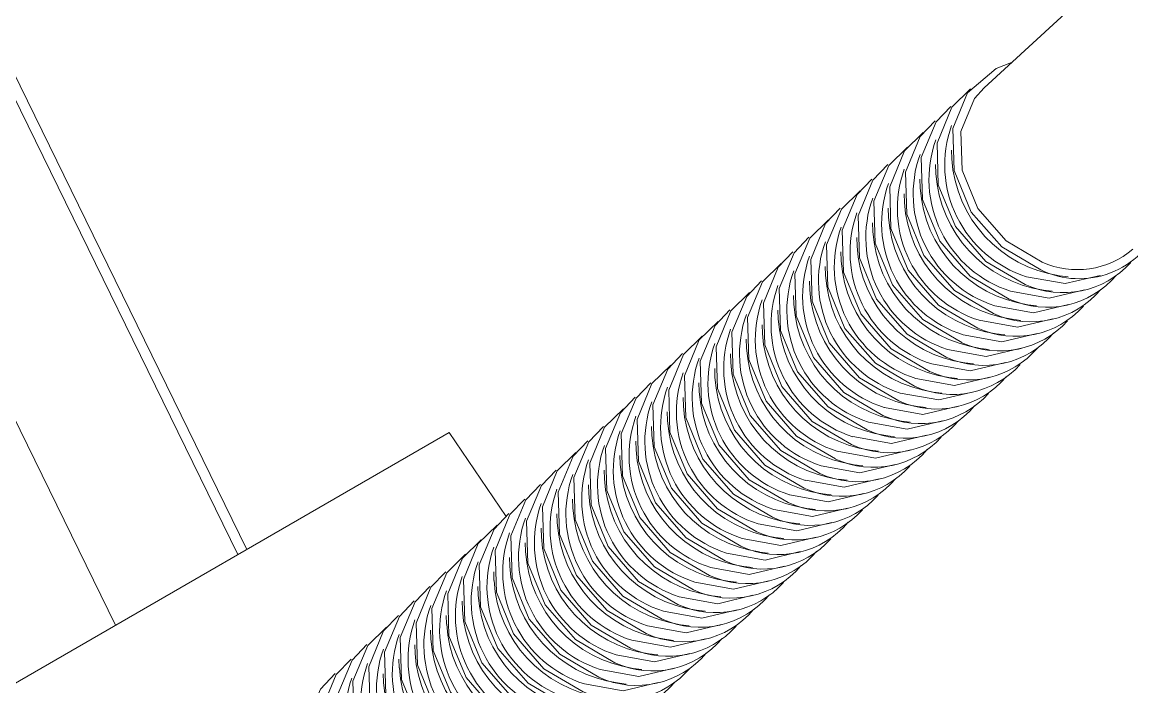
# Model space of a CAD drawing. Extents: x 0 to 216, y -5 to 280.
# Drawn here: x 41.179 to 42.719, y 186.206 to 187.128 of the extents above; entities that cross this region are included whole.
import ezdxf

# ---------------------------------------------------------------- set-up
doc = ezdxf.new("R2010")
doc.units = 0
doc.header["$LTSCALE"] = 10
doc.header["$MEASUREMENT"] = 0
doc.layers.add('CADdetails-3-FINE', color=11, linetype='CONTINUOUS', lineweight=5)
doc.layers.add('CADdetails-4-LIGHT', color=3, linetype='CONTINUOUS', lineweight=9)

msp = doc.modelspace()

# ---------------------------------------------------------------- linework, layer by layer
at = {"layer": 'CADdetails-3-FINE'}
for p, q in [((41.4781, 186.3895), (40.5782, 188.2284)), ((41.4905, 186.3966), (40.5892, 188.2385)), ((41.3083, 186.2914), (40.4003, 188.1471)), ((42.8313, 187.3299), (42.5139, 187.0374)), ((42.8313, 187.3299), (42.5139, 187.0374)), ((42.4684, 186.9508), (42.4689, 186.9388)), ((42.4684, 186.9508), (42.4689, 186.9388)), ((42.4465, 186.9307), (42.4469, 186.9186)), ((42.4465, 186.9307), (42.4469, 186.9186)), ((42.4246, 186.9105), (42.425, 186.8984)), ((42.4246, 186.9105), (42.425, 186.8984)), ((42.4026, 186.8903), (42.4031, 186.8782)), ((42.4026, 186.8903), (42.4031, 186.8782)), ((42.3807, 186.8701), (42.3812, 186.858)), ((42.3807, 186.8701), (42.3812, 186.858)), ((42.3588, 186.8499), (42.3593, 186.8379)), ((42.3588, 186.8499), (42.3593, 186.8379)), ((42.3369, 186.8297), (42.3374, 186.8177)), ((42.3369, 186.8297), (42.3374, 186.8177)), ((42.315, 186.8095), (42.3155, 186.7975)), ((42.315, 186.8095), (42.3155, 186.7975)), ((42.2931, 186.7893), (42.2936, 186.7773)), ((42.2931, 186.7893), (42.2936, 186.7773)), ((42.2712, 186.7692), (42.2717, 186.7571)), ((42.2712, 186.7692), (42.2717, 186.7571)), ((42.6183, 186.7766), (42.6302, 186.7752)), ((42.6183, 186.7766), (42.6302, 186.7752)), ((42.2493, 186.749), (42.2498, 186.7369)), ((42.2493, 186.749), (42.2498, 186.7369)), ((42.5964, 186.7565), (42.6083, 186.755)), ((42.5964, 186.7565), (42.6083, 186.755)), ((42.5745, 186.7363), (42.5864, 186.7348)), ((42.5745, 186.7363), (42.5864, 186.7348)), ((42.2274, 186.7288), (42.2279, 186.7167)), ((42.2274, 186.7288), (42.2279, 186.7167)), ((42.5526, 186.7161), (42.5645, 186.7146)), ((42.5526, 186.7161), (42.5645, 186.7146)), ((42.2055, 186.7086), (42.206, 186.6965)), ((42.2055, 186.7086), (42.206, 186.6965)), ((42.1836, 186.6884), (42.1841, 186.6764)), ((42.1836, 186.6884), (42.1841, 186.6764)), ((42.5306, 186.6959), (42.5426, 186.6944)), ((42.5306, 186.6959), (42.5426, 186.6944)), ((42.5087, 186.6757), (42.5207, 186.6742)), ((42.5087, 186.6757), (42.5207, 186.6742)), ((42.1617, 186.6682), (42.1622, 186.6562)), ((42.1617, 186.6682), (42.1622, 186.6562)), ((42.4868, 186.6555), (42.4988, 186.6541)), ((42.4868, 186.6555), (42.4988, 186.6541)), ((42.1398, 186.648), (42.1402, 186.636)), ((42.1398, 186.648), (42.1402, 186.636)), ((42.1179, 186.6278), (42.1183, 186.6158)), ((42.1179, 186.6278), (42.1183, 186.6158)), ((42.4649, 186.6353), (42.4769, 186.6339)), ((42.4649, 186.6353), (42.4769, 186.6339)), ((42.0959, 186.6077), (42.0964, 186.5956)), ((42.0959, 186.6077), (42.0964, 186.5956)), ((42.443, 186.6151), (42.455, 186.6137)), ((42.443, 186.6151), (42.455, 186.6137)), ((42.4211, 186.595), (42.4331, 186.5935)), ((42.4211, 186.595), (42.4331, 186.5935)), ((42.074, 186.5875), (42.0745, 186.5754)), ((42.074, 186.5875), (42.0745, 186.5754)), ((42.0521, 186.5673), (42.0526, 186.5552)), ((42.0521, 186.5673), (42.0526, 186.5552)), ((42.3992, 186.5748), (42.4112, 186.5733)), ((42.3992, 186.5748), (42.4112, 186.5733)), ((42.0302, 186.5471), (42.0307, 186.535)), ((42.0302, 186.5471), (42.0307, 186.535)), ((42.3773, 186.5546), (42.3893, 186.5531)), ((42.3773, 186.5546), (42.3893, 186.5531)), ((42.3554, 186.5344), (42.3674, 186.5329)), ((42.3554, 186.5344), (42.3674, 186.5329)), ((42.0083, 186.5269), (42.0088, 186.5149)), ((42.0083, 186.5269), (42.0088, 186.5149)), ((41.9864, 186.5067), (41.9869, 186.4947)), ((41.9864, 186.5067), (41.9869, 186.4947)), ((42.3335, 186.5142), (42.3455, 186.5127)), ((42.3335, 186.5142), (42.3455, 186.5127)), ((41.9645, 186.4865), (41.965, 186.4745)), ((41.9645, 186.4865), (41.965, 186.4745)), ((42.3116, 186.494), (42.3235, 186.4926)), ((42.3116, 186.494), (42.3235, 186.4926)), ((42.2897, 186.4738), (42.3016, 186.4724)), ((42.2897, 186.4738), (42.3016, 186.4724)), ((41.9426, 186.4663), (41.9431, 186.4543)), ((41.9426, 186.4663), (41.9431, 186.4543)), ((42.2678, 186.4536), (42.2797, 186.4522)), ((42.2678, 186.4536), (42.2797, 186.4522)), ((41.9207, 186.4462), (41.9212, 186.4341)), ((41.9207, 186.4462), (41.9212, 186.4341)), ((41.8988, 186.426), (41.8993, 186.4139)), ((41.8988, 186.426), (41.8993, 186.4139)), ((42.2459, 186.4335), (42.2578, 186.432)), ((42.2459, 186.4335), (42.2578, 186.432)), ((42.2239, 186.4133), (42.2359, 186.4118)), ((42.2239, 186.4133), (42.2359, 186.4118)), ((41.8769, 186.4058), (41.8774, 186.3937)), ((41.8769, 186.4058), (41.8774, 186.3937)), ((42.202, 186.3931), (42.214, 186.3916)), ((42.202, 186.3931), (42.214, 186.3916)), ((41.855, 186.3856), (41.8555, 186.3736)), ((41.855, 186.3856), (41.8555, 186.3736)), ((41.8331, 186.3654), (41.8335, 186.3534)), ((41.8331, 186.3654), (41.8335, 186.3534)), ((42.1801, 186.3729), (42.1921, 186.3714)), ((42.1801, 186.3729), (42.1921, 186.3714)), ((42.1582, 186.3527), (42.1702, 186.3512)), ((42.1582, 186.3527), (42.1702, 186.3512)), ((41.8112, 186.3452), (41.8116, 186.3332)), ((41.8112, 186.3452), (41.8116, 186.3332)), ((42.1363, 186.3325), (42.1483, 186.3311)), ((42.1363, 186.3325), (42.1483, 186.3311)), ((41.7893, 186.325), (41.7897, 186.313)), ((41.7893, 186.325), (41.7897, 186.313)), ((41.7673, 186.3048), (41.7678, 186.2928)), ((41.7673, 186.3048), (41.7678, 186.2928)), ((42.1144, 186.3123), (42.1264, 186.3109)), ((42.1144, 186.3123), (42.1264, 186.3109)), ((41.7454, 186.2847), (41.7459, 186.2726)), ((41.7454, 186.2847), (41.7459, 186.2726)), ((42.0925, 186.2922), (42.1045, 186.2907)), ((42.0925, 186.2922), (42.1045, 186.2907)), ((42.0706, 186.272), (42.0826, 186.2705)), ((42.0706, 186.272), (42.0826, 186.2705)), ((41.7235, 186.2645), (41.724, 186.2524)), ((41.7235, 186.2645), (41.724, 186.2524)), ((41.7016, 186.2443), (41.7021, 186.2322)), ((41.7016, 186.2443), (41.7021, 186.2322)), ((42.0487, 186.2518), (42.0607, 186.2503)), ((42.0487, 186.2518), (42.0607, 186.2503)), ((41.6797, 186.2241), (41.6802, 186.2121)), ((41.6797, 186.2241), (41.6802, 186.2121)), ((42.0268, 186.2316), (42.0388, 186.2301)), ((42.0268, 186.2316), (42.0388, 186.2301)), ((42.0049, 186.2114), (42.0168, 186.2099)), ((42.0049, 186.2114), (42.0168, 186.2099))]:
    msp.add_line(p, q, dxfattribs=at)
at = {"layer": 'CADdetails-3-FINE', "flags": 128}
for points in [[(42.5925, 186.7846), (42.5382, 186.8165), (42.4959, 186.865), (42.4721, 186.9227), (42.4703, 186.9809), (42.4909, 187.0305), (42.5307, 187.0642), (42.5517, 187.0723)], [(42.5925, 186.7846), (42.5382, 186.8165), (42.4959, 186.865), (42.4721, 186.9227), (42.4703, 186.9809), (42.4909, 187.0305), (42.5307, 187.0642), (42.5517, 187.0723)], [(42.5706, 186.7644), (42.5163, 186.7963), (42.474, 186.8448), (42.4502, 186.9025), (42.4484, 186.9607), (42.469, 187.0104), (42.495, 187.0359)], [(42.5706, 186.7644), (42.5163, 186.7963), (42.474, 186.8448), (42.4502, 186.9025), (42.4484, 186.9607), (42.469, 187.0104), (42.495, 187.0359)], [(42.5944, 186.7954), (42.5443, 186.8249), (42.5052, 186.8697), (42.4832, 186.9229), (42.4816, 186.9766), (42.5006, 187.0225), (42.5139, 187.0374)], [(42.5944, 186.7954), (42.5443, 186.8249), (42.5052, 186.8697), (42.4832, 186.9229), (42.4816, 186.9766), (42.5006, 187.0225), (42.5139, 187.0374)], [(42.5487, 186.7442), (42.4944, 186.7761), (42.4521, 186.8247), (42.4282, 186.8824), (42.4265, 186.9405), (42.447, 186.9902), (42.4676, 187.0116)], [(42.5487, 186.7442), (42.4944, 186.7761), (42.4521, 186.8247), (42.4282, 186.8824), (42.4265, 186.9405), (42.447, 186.9902), (42.4676, 187.0116)], [(42.5268, 186.724), (42.4725, 186.756), (42.4302, 186.8045), (42.4063, 186.8622), (42.4046, 186.9203), (42.4251, 186.97), (42.4457, 186.9914)], [(42.5268, 186.724), (42.4725, 186.756), (42.4302, 186.8045), (42.4063, 186.8622), (42.4046, 186.9203), (42.4251, 186.97), (42.4457, 186.9914)], [(42.5049, 186.7038), (42.4506, 186.7358), (42.4083, 186.7843), (42.3844, 186.842), (42.3827, 186.9001), (42.4032, 186.9498), (42.4293, 186.9754)], [(42.5049, 186.7038), (42.4506, 186.7358), (42.4083, 186.7843), (42.3844, 186.842), (42.3827, 186.9001), (42.4032, 186.9498), (42.4293, 186.9754)], [(42.483, 186.6837), (42.4287, 186.7156), (42.3864, 186.7641), (42.3625, 186.8218), (42.3608, 186.8799), (42.3813, 186.9296), (42.4074, 186.9552)], [(42.483, 186.6837), (42.4287, 186.7156), (42.3864, 186.7641), (42.3625, 186.8218), (42.3608, 186.8799), (42.3813, 186.9296), (42.4074, 186.9552)], [(42.4611, 186.6635), (42.4068, 186.6954), (42.3645, 186.7439), (42.3406, 186.8016), (42.3388, 186.8597), (42.3594, 186.9094), (42.3799, 186.9309)], [(42.4611, 186.6635), (42.4068, 186.6954), (42.3645, 186.7439), (42.3406, 186.8016), (42.3388, 186.8597), (42.3594, 186.9094), (42.3799, 186.9309)], [(42.4391, 186.6433), (42.3848, 186.6752), (42.3426, 186.7237), (42.3187, 186.7814), (42.3169, 186.8396), (42.3375, 186.8892), (42.358, 186.9107)], [(42.4391, 186.6433), (42.3848, 186.6752), (42.3426, 186.7237), (42.3187, 186.7814), (42.3169, 186.8396), (42.3375, 186.8892), (42.358, 186.9107)], [(42.4172, 186.6231), (42.3629, 186.655), (42.3206, 186.7035), (42.2968, 186.7612), (42.295, 186.8194), (42.3156, 186.8691), (42.3417, 186.8946)], [(42.4172, 186.6231), (42.3629, 186.655), (42.3206, 186.7035), (42.2968, 186.7612), (42.295, 186.8194), (42.3156, 186.8691), (42.3417, 186.8946)], [(42.3953, 186.6029), (42.341, 186.6348), (42.2987, 186.6833), (42.2749, 186.7411), (42.2731, 186.7992), (42.2937, 186.8489), (42.3142, 186.8703)], [(42.3953, 186.6029), (42.341, 186.6348), (42.2987, 186.6833), (42.2749, 186.7411), (42.2731, 186.7992), (42.2937, 186.8489), (42.3142, 186.8703)], [(42.3734, 186.5827), (42.3191, 186.6146), (42.2768, 186.6632), (42.253, 186.7209), (42.2512, 186.779), (42.2718, 186.8287), (42.2979, 186.8542)], [(42.3734, 186.5827), (42.3191, 186.6146), (42.2768, 186.6632), (42.253, 186.7209), (42.2512, 186.779), (42.2718, 186.8287), (42.2979, 186.8542)], [(42.3515, 186.5625), (42.2972, 186.5945), (42.2549, 186.643), (42.2311, 186.7007), (42.2293, 186.7588), (42.2499, 186.8085), (42.2704, 186.8299)], [(42.3515, 186.5625), (42.2972, 186.5945), (42.2549, 186.643), (42.2311, 186.7007), (42.2293, 186.7588), (42.2499, 186.8085), (42.2704, 186.8299)], [(42.3296, 186.5423), (42.2753, 186.5743), (42.233, 186.6228), (42.2092, 186.6805), (42.2074, 186.7386), (42.228, 186.7883), (42.2485, 186.8098)], [(42.3296, 186.5423), (42.2753, 186.5743), (42.233, 186.6228), (42.2092, 186.6805), (42.2074, 186.7386), (42.228, 186.7883), (42.2485, 186.8098)], [(42.3077, 186.5222), (42.2534, 186.5541), (42.2111, 186.6026), (42.1873, 186.6603), (42.1855, 186.7184), (42.2061, 186.7681), (42.2321, 186.7937)], [(42.3077, 186.5222), (42.2534, 186.5541), (42.2111, 186.6026), (42.1873, 186.6603), (42.1855, 186.7184), (42.2061, 186.7681), (42.2321, 186.7937)], [(42.6749, 186.7771), (42.6261, 186.7656), (42.5725, 186.7752)], [(42.6749, 186.7771), (42.6261, 186.7656), (42.5725, 186.7752)], [(42.2858, 186.502), (42.2315, 186.5339), (42.1892, 186.5824), (42.1654, 186.6401), (42.1636, 186.6982), (42.1842, 186.7479), (42.2047, 186.7694)], [(42.2858, 186.502), (42.2315, 186.5339), (42.1892, 186.5824), (42.1654, 186.6401), (42.1636, 186.6982), (42.1842, 186.7479), (42.2047, 186.7694)], [(42.2639, 186.4818), (42.2096, 186.5137), (42.1673, 186.5622), (42.1435, 186.6199), (42.1417, 186.6781), (42.1623, 186.7277), (42.1883, 186.7533)], [(42.2639, 186.4818), (42.2096, 186.5137), (42.1673, 186.5622), (42.1435, 186.6199), (42.1417, 186.6781), (42.1623, 186.7277), (42.1883, 186.7533)], [(42.6529, 186.7569), (42.6042, 186.7454), (42.5506, 186.755)], [(42.6529, 186.7569), (42.6042, 186.7454), (42.5506, 186.755)], [(42.631, 186.7367), (42.5822, 186.7252), (42.5287, 186.7349)], [(42.631, 186.7367), (42.5822, 186.7252), (42.5287, 186.7349)], [(42.242, 186.4616), (42.1877, 186.4935), (42.1454, 186.542), (42.1215, 186.5997), (42.1198, 186.6579), (42.1403, 186.7076), (42.1609, 186.729)], [(42.242, 186.4616), (42.1877, 186.4935), (42.1454, 186.542), (42.1215, 186.5997), (42.1198, 186.6579), (42.1403, 186.7076), (42.1609, 186.729)], [(42.6091, 186.7166), (42.5603, 186.705), (42.5068, 186.7147)], [(42.6091, 186.7166), (42.5603, 186.705), (42.5068, 186.7147)], [(42.2201, 186.4414), (42.1658, 186.4733), (42.1235, 186.5218), (42.0996, 186.5796), (42.0979, 186.6377), (42.1184, 186.6874), (42.1445, 186.7129)], [(42.2201, 186.4414), (42.1658, 186.4733), (42.1235, 186.5218), (42.0996, 186.5796), (42.0979, 186.6377), (42.1184, 186.6874), (42.1445, 186.7129)], [(42.1982, 186.4212), (42.1439, 186.4531), (42.1016, 186.5017), (42.0777, 186.5594), (42.076, 186.6175), (42.0965, 186.6672), (42.1226, 186.6927)], [(42.1982, 186.4212), (42.1439, 186.4531), (42.1016, 186.5017), (42.0777, 186.5594), (42.076, 186.6175), (42.0965, 186.6672), (42.1226, 186.6927)], [(42.5872, 186.6964), (42.5384, 186.6848), (42.4849, 186.6945)], [(42.5872, 186.6964), (42.5384, 186.6848), (42.4849, 186.6945)], [(42.5653, 186.6762), (42.5165, 186.6646), (42.4629, 186.6743)], [(42.5653, 186.6762), (42.5165, 186.6646), (42.4629, 186.6743)], [(42.1763, 186.401), (42.122, 186.433), (42.0797, 186.4815), (42.0558, 186.5392), (42.0541, 186.5973), (42.0746, 186.647), (42.0951, 186.6684)], [(42.1763, 186.401), (42.122, 186.433), (42.0797, 186.4815), (42.0558, 186.5392), (42.0541, 186.5973), (42.0746, 186.647), (42.0951, 186.6684)], [(42.5434, 186.656), (42.4946, 186.6444), (42.441, 186.6541)], [(42.5434, 186.656), (42.4946, 186.6444), (42.441, 186.6541)], [(42.1544, 186.3808), (42.1001, 186.4128), (42.0578, 186.4613), (42.0339, 186.519), (42.0321, 186.5771), (42.0527, 186.6268), (42.0788, 186.6524)], [(42.1544, 186.3808), (42.1001, 186.4128), (42.0578, 186.4613), (42.0339, 186.519), (42.0321, 186.5771), (42.0527, 186.6268), (42.0788, 186.6524)], [(42.1324, 186.3607), (42.0781, 186.3926), (42.0359, 186.4411), (42.012, 186.4988), (42.0102, 186.5569), (42.0308, 186.6066), (42.0513, 186.6281)], [(42.1324, 186.3607), (42.0781, 186.3926), (42.0359, 186.4411), (42.012, 186.4988), (42.0102, 186.5569), (42.0308, 186.6066), (42.0513, 186.6281)], [(42.5215, 186.6358), (42.4727, 186.6243), (42.4191, 186.6339)], [(42.5215, 186.6358), (42.4727, 186.6243), (42.4191, 186.6339)], [(42.1105, 186.3405), (42.0562, 186.3724), (42.0139, 186.4209), (41.9901, 186.4786), (41.9883, 186.5367), (42.0089, 186.5864), (42.0294, 186.6079)], [(42.1105, 186.3405), (42.0562, 186.3724), (42.0139, 186.4209), (41.9901, 186.4786), (41.9883, 186.5367), (42.0089, 186.5864), (42.0294, 186.6079)], [(42.4996, 186.6156), (42.4508, 186.6041), (42.3972, 186.6137)], [(42.4996, 186.6156), (42.4508, 186.6041), (42.3972, 186.6137)], [(42.4777, 186.5954), (42.4289, 186.5839), (42.3753, 186.5935)], [(42.4777, 186.5954), (42.4289, 186.5839), (42.3753, 186.5935)], [(42.0886, 186.3203), (42.0343, 186.3522), (41.992, 186.4007), (41.9682, 186.4584), (41.9664, 186.5166), (41.987, 186.5662), (42.0131, 186.5918)], [(42.0886, 186.3203), (42.0343, 186.3522), (41.992, 186.4007), (41.9682, 186.4584), (41.9664, 186.5166), (41.987, 186.5662), (42.0131, 186.5918)], [(42.0667, 186.3001), (42.0124, 186.332), (41.9701, 186.3805), (41.9463, 186.4382), (41.9445, 186.4964), (41.9651, 186.5461), (41.9856, 186.5675)], [(42.0667, 186.3001), (42.0124, 186.332), (41.9701, 186.3805), (41.9463, 186.4382), (41.9445, 186.4964), (41.9651, 186.5461), (41.9856, 186.5675)], [(42.4558, 186.5752), (42.407, 186.5637), (42.3534, 186.5734)], [(42.4558, 186.5752), (42.407, 186.5637), (42.3534, 186.5734)], [(42.0448, 186.2799), (41.9905, 186.3118), (41.9482, 186.3603), (41.9244, 186.4181), (41.9226, 186.4762), (41.9432, 186.5259), (41.9637, 186.5473)], [(42.0448, 186.2799), (41.9905, 186.3118), (41.9482, 186.3603), (41.9244, 186.4181), (41.9226, 186.4762), (41.9432, 186.5259), (41.9637, 186.5473)], [(42.4339, 186.5551), (42.3851, 186.5435), (42.3315, 186.5532)], [(42.4339, 186.5551), (42.3851, 186.5435), (42.3315, 186.5532)], [(42.0229, 186.2597), (41.9686, 186.2916), (41.9263, 186.3402), (41.9025, 186.3979), (41.9007, 186.456), (41.9213, 186.5057), (41.9473, 186.5312)], [(42.0229, 186.2597), (41.9686, 186.2916), (41.9263, 186.3402), (41.9025, 186.3979), (41.9007, 186.456), (41.9213, 186.5057), (41.9473, 186.5312)], [(42.412, 186.5349), (42.3632, 186.5233), (42.3096, 186.533)], [(42.412, 186.5349), (42.3632, 186.5233), (42.3096, 186.533)], [(42.001, 186.2395), (41.9467, 186.2715), (41.9044, 186.32), (41.8806, 186.3777), (41.8788, 186.4358), (41.8994, 186.4855), (41.9199, 186.5069)], [(42.001, 186.2395), (41.9467, 186.2715), (41.9044, 186.32), (41.8806, 186.3777), (41.8788, 186.4358), (41.8994, 186.4855), (41.9199, 186.5069)], [(42.3901, 186.5147), (42.3413, 186.5031), (42.2877, 186.5128)], [(42.3901, 186.5147), (42.3413, 186.5031), (42.2877, 186.5128)], [(41.9791, 186.2193), (41.9248, 186.2513), (41.8825, 186.2998), (41.8587, 186.3575), (41.8569, 186.4156), (41.8775, 186.4653), (41.898, 186.4867)], [(41.9791, 186.2193), (41.9248, 186.2513), (41.8825, 186.2998), (41.8587, 186.3575), (41.8569, 186.4156), (41.8775, 186.4653), (41.898, 186.4867)], [(42.3682, 186.4945), (42.3194, 186.4829), (42.2658, 186.4926)], [(42.3682, 186.4945), (42.3194, 186.4829), (42.2658, 186.4926)], [(42.3462, 186.4743), (42.2975, 186.4628), (42.2439, 186.4724)], [(42.3462, 186.4743), (42.2975, 186.4628), (42.2439, 186.4724)], [(41.9572, 186.1992), (41.9029, 186.2311), (41.8606, 186.2796), (41.8368, 186.3373), (41.835, 186.3954), (41.8556, 186.4451), (41.8761, 186.4666)], [(41.9572, 186.1992), (41.9029, 186.2311), (41.8606, 186.2796), (41.8368, 186.3373), (41.835, 186.3954), (41.8556, 186.4451), (41.8761, 186.4666)], [(42.3243, 186.4541), (42.2755, 186.4426), (42.222, 186.4522)], [(42.3243, 186.4541), (42.2755, 186.4426), (42.222, 186.4522)], [(41.9353, 186.179), (41.881, 186.2109), (41.8387, 186.2594), (41.8148, 186.3171), (41.8131, 186.3752), (41.8337, 186.4249), (41.8542, 186.4464)], [(41.9353, 186.179), (41.881, 186.2109), (41.8387, 186.2594), (41.8148, 186.3171), (41.8131, 186.3752), (41.8337, 186.4249), (41.8542, 186.4464)], [(41.9134, 186.1588), (41.8591, 186.1907), (41.8168, 186.2392), (41.7929, 186.2969), (41.7912, 186.3551), (41.8117, 186.4047), (41.8378, 186.4303)], [(41.9134, 186.1588), (41.8591, 186.1907), (41.8168, 186.2392), (41.7929, 186.2969), (41.7912, 186.3551), (41.8117, 186.4047), (41.8378, 186.4303)], [(42.3024, 186.4339), (42.2536, 186.4224), (42.2001, 186.4321)], [(42.3024, 186.4339), (42.2536, 186.4224), (42.2001, 186.4321)], [(41.8915, 186.1386), (41.8372, 186.1705), (41.7949, 186.219), (41.771, 186.2767), (41.7693, 186.3349), (41.7898, 186.3846), (41.8159, 186.4101)], [(41.8915, 186.1386), (41.8372, 186.1705), (41.7949, 186.219), (41.771, 186.2767), (41.7693, 186.3349), (41.7898, 186.3846), (41.8159, 186.4101)], [(42.2805, 186.4137), (42.2317, 186.4022), (42.1781, 186.4119)], [(42.2805, 186.4137), (42.2317, 186.4022), (42.1781, 186.4119)], [(42.2586, 186.3936), (42.2098, 186.382), (42.1562, 186.3917)], [(42.2586, 186.3936), (42.2098, 186.382), (42.1562, 186.3917)], [(41.8696, 186.1184), (41.8153, 186.1503), (41.773, 186.1988), (41.7491, 186.2566), (41.7474, 186.3147), (41.7679, 186.3644), (41.794, 186.3899)], [(41.8696, 186.1184), (41.8153, 186.1503), (41.773, 186.1988), (41.7491, 186.2566), (41.7474, 186.3147), (41.7679, 186.3644), (41.794, 186.3899)], [(41.8477, 186.0982), (41.7934, 186.1301), (41.7511, 186.1787), (41.7272, 186.2364), (41.7255, 186.2945), (41.746, 186.3442), (41.7665, 186.3656)], [(41.8477, 186.0982), (41.7934, 186.1301), (41.7511, 186.1787), (41.7272, 186.2364), (41.7255, 186.2945), (41.746, 186.3442), (41.7665, 186.3656)], [(42.2367, 186.3734), (42.1879, 186.3618), (42.1343, 186.3715)], [(42.2367, 186.3734), (42.1879, 186.3618), (42.1343, 186.3715)], [(42.2148, 186.3532), (42.166, 186.3416), (42.1124, 186.3513)], [(42.2148, 186.3532), (42.166, 186.3416), (42.1124, 186.3513)], [(41.8257, 186.078), (41.7714, 186.11), (41.7292, 186.1585), (41.7053, 186.2162), (41.7035, 186.2743), (41.7241, 186.324), (41.7446, 186.3454)], [(41.8257, 186.078), (41.7714, 186.11), (41.7292, 186.1585), (41.7053, 186.2162), (41.7035, 186.2743), (41.7241, 186.324), (41.7446, 186.3454)], [(42.1929, 186.333), (42.1441, 186.3214), (42.0905, 186.3311)], [(42.1929, 186.333), (42.1441, 186.3214), (42.0905, 186.3311)], [(41.8038, 186.0578), (41.7495, 186.0898), (41.7072, 186.1383), (41.6834, 186.196), (41.6816, 186.2541), (41.7022, 186.3038), (41.7227, 186.3253)], [(41.8038, 186.0578), (41.7495, 186.0898), (41.7072, 186.1383), (41.6834, 186.196), (41.6816, 186.2541), (41.7022, 186.3038), (41.7227, 186.3253)], [(41.7819, 186.0377), (41.7276, 186.0696), (41.6853, 186.1181), (41.6615, 186.1758), (41.6597, 186.2339), (41.6803, 186.2836), (41.7008, 186.3051)], [(41.7819, 186.0377), (41.7276, 186.0696), (41.6853, 186.1181), (41.6615, 186.1758), (41.6597, 186.2339), (41.6803, 186.2836), (41.7008, 186.3051)], [(42.171, 186.3128), (42.1222, 186.3013), (42.0686, 186.3109)], [(42.171, 186.3128), (42.1222, 186.3013), (42.0686, 186.3109)], [(41.76, 186.0175), (41.7057, 186.0494), (41.6634, 186.0979), (41.6396, 186.1556), (41.6378, 186.2137), (41.6584, 186.2634), (41.6845, 186.289)], [(41.76, 186.0175), (41.7057, 186.0494), (41.6634, 186.0979), (41.6396, 186.1556), (41.6378, 186.2137), (41.6584, 186.2634), (41.6845, 186.289)], [(42.1491, 186.2926), (42.1003, 186.2811), (42.0467, 186.2907)], [(42.1491, 186.2926), (42.1003, 186.2811), (42.0467, 186.2907)], [(42.1272, 186.2724), (42.0784, 186.2609), (42.0248, 186.2706)], [(42.1272, 186.2724), (42.0784, 186.2609), (42.0248, 186.2706)], [(41.7381, 185.9973), (41.6838, 186.0292), (41.6415, 186.0777), (41.6177, 186.1354), (41.6159, 186.1936), (41.6365, 186.2432), (41.657, 186.2647)], [(41.7381, 185.9973), (41.6838, 186.0292), (41.6415, 186.0777), (41.6177, 186.1354), (41.6159, 186.1936), (41.6365, 186.2432), (41.657, 186.2647)], [(41.7162, 185.9771), (41.6619, 186.009), (41.6196, 186.0575), (41.5958, 186.1152), (41.594, 186.1734), (41.6146, 186.2231), (41.6351, 186.2445)], [(41.7162, 185.9771), (41.6619, 186.009), (41.6196, 186.0575), (41.5958, 186.1152), (41.594, 186.1734), (41.6146, 186.2231), (41.6351, 186.2445)], [(42.1053, 186.2522), (42.0565, 186.2407), (42.0029, 186.2504)], [(42.1053, 186.2522), (42.0565, 186.2407), (42.0029, 186.2504)], [(41.6943, 185.9569), (41.64, 185.9888), (41.5977, 186.0373), (41.5739, 186.0951), (41.5721, 186.1532), (41.5927, 186.2029), (41.6132, 186.2243)], [(41.6943, 185.9569), (41.64, 185.9888), (41.5977, 186.0373), (41.5739, 186.0951), (41.5721, 186.1532), (41.5927, 186.2029), (41.6132, 186.2243)], [(42.0834, 186.2321), (42.0346, 186.2205), (41.981, 186.2302)], [(42.0834, 186.2321), (42.0346, 186.2205), (41.981, 186.2302)], [(42.0615, 186.2119), (42.0127, 186.2003), (41.9591, 186.21)], [(42.0615, 186.2119), (42.0127, 186.2003), (41.9591, 186.21)]]:
    msp.add_lwpolyline(points, dxfattribs=at)
at = {"layer": 'CADdetails-3-FINE'}
for centre, radius, start, end in [((42.6219, 186.9303), 0.1628, 160.3231, 252.324), ((42.6219, 186.9303), 0.1628, 160.3231, 252.324), ((42.6, 186.9102), 0.1628, 160.3215, 252.3256), ((42.6, 186.9102), 0.1628, 160.3215, 252.3256), ((42.5781, 186.89), 0.1628, 160.3244, 252.3227), ((42.5781, 186.89), 0.1628, 160.3244, 252.3227), ((42.6435, 186.9498), 0.175, 183.618, 261.7018), ((42.6435, 186.9498), 0.175, 183.618, 261.7018), ((42.5562, 186.8698), 0.1628, 160.326, 252.3212), ((42.5562, 186.8698), 0.1628, 160.326, 252.3212), ((42.6216, 186.9297), 0.175, 183.6241, 261.6981), ((42.6216, 186.9297), 0.175, 183.6241, 261.6981), ((42.5343, 186.8496), 0.1628, 160.3233, 252.3238), ((42.5343, 186.8496), 0.1628, 160.3233, 252.3238), ((42.5997, 186.9095), 0.175, 183.6216, 261.6982), ((42.5997, 186.9095), 0.175, 183.6216, 261.6982), ((42.5124, 186.8294), 0.1628, 160.3244, 252.3227), ((42.5124, 186.8294), 0.1628, 160.3244, 252.3227), ((42.5778, 186.8893), 0.175, 183.6188, 261.701), ((42.5778, 186.8893), 0.175, 183.6188, 261.701), ((42.4905, 186.8092), 0.1628, 160.3215, 252.3256), ((42.4905, 186.8092), 0.1628, 160.3215, 252.3256), ((42.5559, 186.8691), 0.175, 183.6217, 261.6988), ((42.5559, 186.8691), 0.175, 183.6217, 261.6988), ((42.4686, 186.789), 0.1628, 160.3244, 252.3227), ((42.4686, 186.789), 0.1628, 160.3244, 252.3227), ((42.6455, 186.8937), 0.1213, 244.0812, 338.0059), ((42.6455, 186.8937), 0.1213, 244.0812, 338.0059), ((42.4467, 186.7689), 0.1628, 160.3249, 252.3222), ((42.4467, 186.7689), 0.1628, 160.3249, 252.3222), ((42.534, 186.8489), 0.175, 183.6199, 261.7016), ((42.534, 186.8489), 0.175, 183.6199, 261.7016), ((42.5121, 186.8287), 0.1751, 183.6247, 261.6951), ((42.5121, 186.8287), 0.1751, 183.6247, 261.6951), ((42.6431, 186.904), 0.119, 245.8608, 310.4493), ((42.6431, 186.904), 0.119, 245.8608, 310.4493), ((42.4247, 186.7487), 0.1628, 160.3244, 252.3227), ((42.4247, 186.7487), 0.1628, 160.3244, 252.3227), ((42.4902, 186.8085), 0.175, 183.6225, 261.6981), ((42.4902, 186.8085), 0.175, 183.6225, 261.6981), ((42.6231, 186.8799), 0.1269, 245.5421, 317.8802), ((42.6231, 186.8799), 0.1269, 245.5421, 317.8802), ((42.4028, 186.7285), 0.1628, 160.3244, 252.3227), ((42.4028, 186.7285), 0.1628, 160.3244, 252.3227), ((42.4683, 186.7883), 0.175, 183.618, 261.7018), ((42.4683, 186.7883), 0.175, 183.618, 261.7018), ((42.6012, 186.8592), 0.1264, 245.4749, 319.7707), ((42.6012, 186.8592), 0.1264, 245.4749, 319.7707), ((42.3809, 186.7083), 0.1628, 160.3198, 252.3273), ((42.3809, 186.7083), 0.1628, 160.3198, 252.3273), ((42.4464, 186.7682), 0.175, 183.6236, 261.6986), ((42.4464, 186.7682), 0.175, 183.6236, 261.6986), ((42.5792, 186.839), 0.1264, 245.4774, 319.7658), ((42.5792, 186.839), 0.1264, 245.4774, 319.7658), ((42.359, 186.6881), 0.1628, 160.3233, 252.3238), ((42.359, 186.6881), 0.1628, 160.3233, 252.3238), ((42.4245, 186.748), 0.175, 183.6216, 261.6982), ((42.4245, 186.748), 0.175, 183.6216, 261.6982), ((42.5574, 186.8193), 0.1269, 245.5415, 317.8784), ((42.5574, 186.8193), 0.1269, 245.5415, 317.8784), ((42.3371, 186.6679), 0.1628, 160.3248, 252.3224), ((42.3371, 186.6679), 0.1628, 160.3248, 252.3224), ((42.4026, 186.7278), 0.175, 183.6191, 261.7007), ((42.4026, 186.7278), 0.175, 183.6191, 261.7007), ((42.3152, 186.6477), 0.1628, 160.3244, 252.3227), ((42.3152, 186.6477), 0.1628, 160.3244, 252.3227), ((42.5355, 186.7991), 0.1269, 245.5421, 317.8802), ((42.5355, 186.7991), 0.1269, 245.5421, 317.8802), ((42.3807, 186.7076), 0.175, 183.6217, 261.6988), ((42.3807, 186.7076), 0.175, 183.6217, 261.6988), ((42.5135, 186.7785), 0.1264, 245.4774, 319.7658), ((42.5135, 186.7785), 0.1264, 245.4774, 319.7658), ((42.2933, 186.6275), 0.1628, 160.3227, 252.3244), ((42.2933, 186.6275), 0.1628, 160.3227, 252.3244), ((42.3587, 186.6874), 0.175, 183.6199, 261.7016), ((42.3587, 186.6874), 0.175, 183.6199, 261.7016), ((42.4916, 186.7583), 0.1264, 245.4722, 319.7709), ((42.4916, 186.7583), 0.1264, 245.4722, 319.7709), ((42.2714, 186.6074), 0.1628, 160.3252, 252.3233), ((42.2714, 186.6074), 0.1628, 160.3252, 252.3233), ((42.3369, 186.6672), 0.1751, 183.6253, 261.6953), ((42.3369, 186.6672), 0.1751, 183.6253, 261.6953), ((42.2495, 186.5872), 0.1628, 160.3244, 252.3227), ((42.2495, 186.5872), 0.1628, 160.3244, 252.3227), ((42.4698, 186.7386), 0.1269, 245.5421, 317.8802), ((42.4698, 186.7386), 0.1269, 245.5421, 317.8802), ((42.3149, 186.647), 0.175, 183.618, 261.7018), ((42.3149, 186.647), 0.175, 183.618, 261.7018), ((42.4478, 186.7179), 0.1264, 245.4688, 319.7707), ((42.4478, 186.7179), 0.1264, 245.4688, 319.7707), ((42.2276, 186.567), 0.1628, 160.3248, 252.3224), ((42.2276, 186.567), 0.1628, 160.3248, 252.3224), ((42.293, 186.6268), 0.175, 183.6183, 261.7015), ((42.293, 186.6268), 0.175, 183.6183, 261.7015), ((42.4259, 186.6982), 0.1269, 245.5494, 317.873), ((42.4259, 186.6982), 0.1269, 245.5494, 317.873), ((42.2057, 186.5468), 0.1628, 160.3198, 252.3273), ((42.2057, 186.5468), 0.1628, 160.3198, 252.3273), ((42.2711, 186.6067), 0.175, 183.6236, 261.6986), ((42.2711, 186.6067), 0.175, 183.6236, 261.6986), ((42.404, 186.6775), 0.1264, 245.4741, 319.769), ((42.404, 186.6775), 0.1264, 245.4741, 319.769), ((42.1838, 186.5266), 0.1628, 160.3233, 252.3238), ((42.1838, 186.5266), 0.1628, 160.3233, 252.3238), ((42.1619, 186.5064), 0.1628, 160.326, 252.3212), ((42.1619, 186.5064), 0.1628, 160.326, 252.3212), ((42.2492, 186.5865), 0.175, 183.6216, 261.6982), ((42.2492, 186.5865), 0.175, 183.6216, 261.6982), ((42.3821, 186.6573), 0.1264, 245.4672, 319.7759), ((42.3821, 186.6573), 0.1264, 245.4672, 319.7759), ((42.2273, 186.5663), 0.175, 183.6222, 261.6983), ((42.2273, 186.5663), 0.175, 183.6222, 261.6983), ((42.3602, 186.6376), 0.1269, 245.5421, 317.8802), ((42.3602, 186.6376), 0.1269, 245.5421, 317.8802), ((42.14, 186.4862), 0.1628, 160.3244, 252.3227), ((42.14, 186.4862), 0.1628, 160.3244, 252.3227), ((42.2054, 186.5461), 0.175, 183.618, 261.7018), ((42.2054, 186.5461), 0.175, 183.618, 261.7018), ((42.3383, 186.617), 0.1264, 245.4774, 319.7658), ((42.3383, 186.617), 0.1264, 245.4774, 319.7658), ((42.118, 186.466), 0.1628, 160.3227, 252.3244), ((42.118, 186.466), 0.1628, 160.3227, 252.3244), ((42.0961, 186.4458), 0.1628, 160.3204, 252.3267), ((42.0961, 186.4458), 0.1628, 160.3204, 252.3267), ((42.1835, 186.5259), 0.175, 183.6199, 261.7016), ((42.1835, 186.5259), 0.175, 183.6199, 261.7016), ((42.3164, 186.5973), 0.1269, 245.5459, 317.8764), ((42.3164, 186.5973), 0.1269, 245.5459, 317.8764), ((42.1616, 186.5057), 0.1751, 183.6253, 261.6953), ((42.1616, 186.5057), 0.1751, 183.6253, 261.6953), ((42.2945, 186.5766), 0.1264, 245.4704, 319.7728), ((42.2945, 186.5766), 0.1264, 245.4704, 319.7728), ((42.0742, 186.4257), 0.1628, 160.3244, 252.3227), ((42.0742, 186.4257), 0.1628, 160.3244, 252.3227), ((42.1397, 186.4855), 0.175, 183.618, 261.7018), ((42.1397, 186.4855), 0.175, 183.618, 261.7018), ((42.2726, 186.5569), 0.1269, 245.5415, 317.8784), ((42.2726, 186.5569), 0.1269, 245.5415, 317.8784), ((42.0523, 186.4055), 0.1628, 160.326, 252.3212), ((42.0523, 186.4055), 0.1628, 160.326, 252.3212), ((42.1178, 186.4654), 0.175, 183.6211, 261.6987), ((42.1178, 186.4654), 0.175, 183.6211, 261.6987), ((42.0304, 186.3853), 0.1628, 160.3227, 252.3244), ((42.0304, 186.3853), 0.1628, 160.3227, 252.3244), ((42.2507, 186.5367), 0.1269, 245.5494, 317.873), ((42.2507, 186.5367), 0.1269, 245.5494, 317.873), ((42.0959, 186.4452), 0.175, 183.6224, 261.6999), ((42.0959, 186.4452), 0.175, 183.6224, 261.6999), ((42.2287, 186.516), 0.1264, 245.4741, 319.769), ((42.2287, 186.516), 0.1264, 245.4741, 319.769), ((42.0085, 186.3651), 0.1628, 160.3249, 252.3212), ((42.0085, 186.3651), 0.1628, 160.3249, 252.3212), ((42.074, 186.425), 0.175, 183.6216, 261.6982), ((42.074, 186.425), 0.175, 183.6216, 261.6982), ((42.2069, 186.4963), 0.1269, 245.5421, 317.8802), ((42.2069, 186.4963), 0.1269, 245.5421, 317.8802), ((41.9866, 186.3449), 0.1628, 160.3215, 252.3256), ((41.9866, 186.3449), 0.1628, 160.3215, 252.3256), ((42.0521, 186.4048), 0.175, 183.6217, 261.6988), ((42.0521, 186.4048), 0.175, 183.6217, 261.6988), ((42.1849, 186.4757), 0.1264, 245.4774, 319.7658), ((42.1849, 186.4757), 0.1264, 245.4774, 319.7658), ((41.9647, 186.3247), 0.1628, 160.3244, 252.3227), ((41.9647, 186.3247), 0.1628, 160.3244, 252.3227), ((42.0301, 186.3846), 0.175, 183.618, 261.7018), ((42.0301, 186.3846), 0.175, 183.618, 261.7018), ((42.163, 186.4555), 0.1264, 245.4743, 319.7689), ((42.163, 186.4555), 0.1264, 245.4743, 319.7689), ((41.9428, 186.3045), 0.1628, 160.3231, 252.324), ((41.9428, 186.3045), 0.1628, 160.3231, 252.324), ((42.0082, 186.3644), 0.175, 183.6189, 261.7026), ((42.0082, 186.3644), 0.175, 183.6189, 261.7026), ((42.1412, 186.4358), 0.1269, 245.5459, 317.8764), ((42.1412, 186.4358), 0.1269, 245.5459, 317.8764), ((41.9209, 186.2844), 0.1628, 160.3249, 252.3212), ((41.9209, 186.2844), 0.1628, 160.3249, 252.3212), ((41.9863, 186.3442), 0.1751, 183.6253, 261.6953), ((41.9863, 186.3442), 0.1751, 183.6253, 261.6953), ((42.1192, 186.4151), 0.1264, 245.472, 319.7676), ((42.1192, 186.4151), 0.1264, 245.472, 319.7676), ((41.899, 186.2642), 0.1628, 160.3244, 252.3227), ((41.899, 186.2642), 0.1628, 160.3244, 252.3227), ((41.9644, 186.324), 0.175, 183.618, 261.7018), ((41.9644, 186.324), 0.175, 183.618, 261.7018), ((42.0973, 186.3949), 0.1264, 245.4722, 319.7709), ((42.0973, 186.3949), 0.1264, 245.4722, 319.7709), ((41.8771, 186.244), 0.1628, 160.3215, 252.3256), ((41.8771, 186.244), 0.1628, 160.3215, 252.3256), ((41.9425, 186.3039), 0.175, 183.6217, 261.6988), ((41.9425, 186.3039), 0.175, 183.6217, 261.6988), ((42.0754, 186.3752), 0.1269, 245.5494, 317.873), ((42.0754, 186.3752), 0.1269, 245.5494, 317.873), ((41.8552, 186.2238), 0.1628, 160.3227, 252.3244), ((41.8552, 186.2238), 0.1628, 160.3227, 252.3244), ((41.9206, 186.2837), 0.175, 183.6187, 261.7028), ((41.9206, 186.2837), 0.175, 183.6187, 261.7028), ((42.0535, 186.3545), 0.1264, 245.471, 319.7721), ((42.0535, 186.3545), 0.1264, 245.471, 319.7721), ((41.8333, 186.2036), 0.1628, 160.3253, 252.3208), ((41.8333, 186.2036), 0.1628, 160.3253, 252.3208), ((41.8113, 186.1834), 0.1628, 160.3215, 252.3256), ((41.8113, 186.1834), 0.1628, 160.3215, 252.3256), ((41.8987, 186.2635), 0.175, 183.6218, 261.698), ((41.8987, 186.2635), 0.175, 183.6218, 261.698), ((42.0316, 186.3343), 0.1264, 245.4695, 319.7726), ((42.0316, 186.3343), 0.1264, 245.4695, 319.7726), ((41.8768, 186.2433), 0.175, 183.6217, 261.6988), ((41.8768, 186.2433), 0.175, 183.6217, 261.6988), ((42.0097, 186.3142), 0.1264, 245.4774, 319.7658), ((42.0097, 186.3142), 0.1264, 245.4774, 319.7658), ((41.7894, 186.1632), 0.1628, 160.3244, 252.3227), ((41.7894, 186.1632), 0.1628, 160.3244, 252.3227), ((41.8549, 186.2231), 0.175, 183.618, 261.7018), ((41.8549, 186.2231), 0.175, 183.618, 261.7018), ((41.9878, 186.294), 0.1264, 245.4743, 319.7689), ((41.9878, 186.294), 0.1264, 245.4743, 319.7689)]:
    msp.add_arc(centre, radius, start, end, dxfattribs=at)
at = {"layer": 'CADdetails-4-LIGHT'}
for p, q in [((39.6402, 185.3284), (41.7714, 186.5588)), ((41.7714, 186.5588), (41.8506, 186.4426))]:
    msp.add_line(p, q, dxfattribs=at)

doc.saveas('drawing.dxf')
